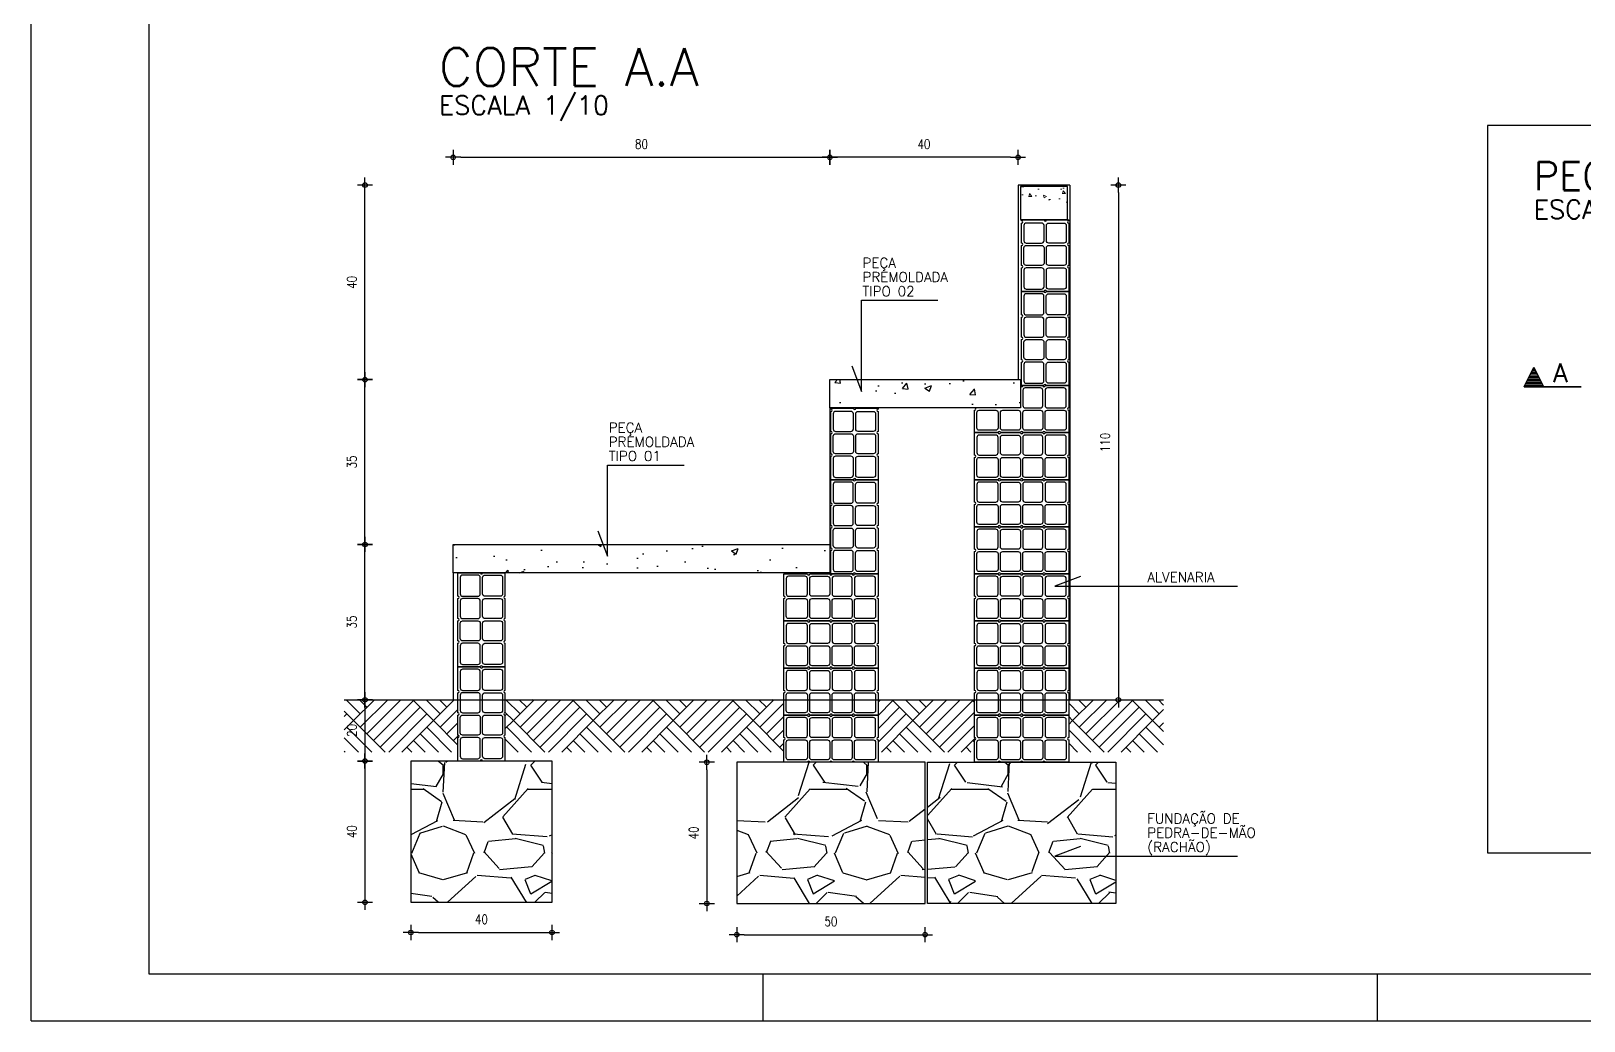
# Model space of a CAD drawing. Extents: x 87 to 216, y 36 to 112.
# Drawn here: x 86.63 to 103.12, y 35.84 to 46.35 of the extents above; entities that cross this region are included whole.
import ezdxf

# ---------------------------------------------------------------- set-up
doc = ezdxf.new("R2010")
doc.units = 0
doc.header["$LTSCALE"] = 0.5
doc.header["$MEASUREMENT"] = 0
doc.header["$PDMODE"] = 34
doc.header["$PDSIZE"] = -5
doc.layers.get('0').update_dxf_attribs({"linetype": 'CONTINUOUS'})
doc.layers.get('DEFPOINTS').update_dxf_attribs({"linetype": 'CONTINUOUS'})
for name, color, linetype in [('06', 6, 'CONTINUOUS'), ('1', 2, 'CONTINUOUS'), ('3', 9, 'CONTINUOUS'), ('4', 1, 'CONTINUOUS'), ('6', 3, 'CONTINUOUS'), ('ARQ_CORTE', 3, 'CONTINUOUS'), ('ARQ_ESTRUTURA', 1, 'CONTINUOUS'), ('ARQ_HAT', 8, 'CONTINUOUS'), ('ARQ_REBOCO', 2, 'CONTINUOUS'), ('CERCADURA', 7, 'CONTINUOUS'), ('Cotas', 44, 'CONTINUOUS'), ('HACHURAS', 8, 'CONTINUOUS')]:
    doc.layers.add(name, color=color, linetype=linetype)
doc.styles.add('COTAS', font='romans.shx', dxfattribs={"width": 0.8})
doc.styles.get("Standard").update_dxf_attribs({"font": 'romans.shx'})
doc.dimstyles.new('1-50', dxfattribs={"dimtxt": 0.1, "dimasz": 0.08, "dimexe": 0.18, "dimexo": 0.063, "dimgap": 0.04, "dimtad": 0, "dimzin": 4, "dimdsep": 46, "dimtxsty": 'COTAS', "dimblk": 'BOLA', "dimblk1": 'BOLA', "dimblk2": 'BOLA', "dimsah": 1, "dimcen": 0.09, "dimse1": 1, "dimse2": 1, "dimclrd": 44, "dimclre": 44, "dimclrt": 2, "dimadec": 0, "dimazin": 0, "dimtfac": 0.72, "dimtix": 1, "dimtmove": 1, "dimatfit": 3, "dimldrblk": 'BOLA', "dimfxl": 1, "dimtvp": 1.4, "dimtolj": 1, "dimtzin": 4, "dimarcsym": 0})

# ---------------------------------------------------------------- blocks, each defined once
blk = doc.blocks.new('BOLA')
at = {"linetype": 'Continuous'}
for p, q in [((-1, 0), (1, 0)), ((0, -1), (0, 1))]:
    blk.add_line(p, q, dxfattribs=at)
blk.add_circle((0, 0), 0.3, dxfattribs=at)
blk = doc.blocks.new('*D27')
at = {"layer": 'Cotas', "color": 44, "lineweight": -2}
blk.add_line((90.175, 39.328), (90.175, 40.818), dxfattribs=at)
at = {"layer": 'DEFPOINTS', "color": 0}
for p in [(90.175, 40.898), (91.112, 40.898), (91.012, 39.248)]:
    blk.add_point(p, dxfattribs=at)
at = {"layer": 'Cotas', "color": 44, "lineweight": -2, "xscale": 0.08, "yscale": 0.08, "zscale": 0.08}
for p, rotation in [((90.175, 40.898), 90), ((90.175, 39.248), 270)]:
    blk.add_blockref('BOLA', p, dxfattribs=dict(at, rotation=rotation))
at = {"layer": 'Cotas', "color": 2, "insert": (90.035, 40.073), "char_height": 0.1, "attachment_point": 5, "rotation": 90, "style": 'COTAS'}
blk.add_mtext('\\A1;35', dxfattribs=at)
blk = doc.blocks.new('*D28')
at = {"layer": 'Cotas', "color": 44, "lineweight": -2}
blk.add_line((90.175, 40.978), (90.175, 42.568), dxfattribs=at)
at = {"layer": 'DEFPOINTS', "color": 0}
for p in [(90.175, 42.648), (95.112, 42.648), (91.112, 40.898)]:
    blk.add_point(p, dxfattribs=at)
at = {"layer": 'Cotas', "color": 44, "lineweight": -2, "xscale": 0.08, "yscale": 0.08, "zscale": 0.08}
for p, rotation in [((90.175, 42.648), 90), ((90.175, 40.898), 270)]:
    blk.add_blockref('BOLA', p, dxfattribs=dict(at, rotation=rotation))
at = {"layer": 'Cotas', "color": 2, "insert": (90.035, 41.773), "char_height": 0.1, "attachment_point": 5, "rotation": 90, "style": 'COTAS'}
blk.add_mtext('\\A1;35', dxfattribs=at)
blk = doc.blocks.new('*D29')
at = {"layer": 'Cotas', "color": 44, "lineweight": -2}
blk.add_line((97.032, 45.009), (95.192, 45.009), dxfattribs=at)
at = {"layer": 'DEFPOINTS', "color": 0}
for p in [(95.112, 45.009), (97.112, 44.714), (95.112, 42.648)]:
    blk.add_point(p, dxfattribs=at)
at = {"layer": 'Cotas', "color": 44, "lineweight": -2, "xscale": 0.08, "yscale": 0.08, "zscale": 0.08, "rotation": 180}
blk.add_blockref('BOLA', (95.112, 45.009), dxfattribs=at)
at = {"layer": 'Cotas', "color": 44, "lineweight": -2, "xscale": 0.08, "yscale": 0.08, "zscale": 0.08}
blk.add_blockref('BOLA', (97.112, 45.009), dxfattribs=at)
at = {"layer": 'Cotas', "color": 2, "insert": (96.112, 45.149), "char_height": 0.1, "attachment_point": 5, "style": 'COTAS'}
blk.add_mtext('\\A1;40', dxfattribs=at)
blk = doc.blocks.new('*D30')
at = {"layer": 'Cotas', "color": 44, "lineweight": -2}
blk.add_line((91.192, 45.009), (95.032, 45.009), dxfattribs=at)
at = {"layer": 'DEFPOINTS', "color": 0}
for p in [(95.112, 45.009), (95.112, 42.648), (91.112, 40.898)]:
    blk.add_point(p, dxfattribs=at)
at = {"layer": 'Cotas', "color": 44, "lineweight": -2, "xscale": 0.08, "yscale": 0.08, "zscale": 0.08, "rotation": 180}
blk.add_blockref('BOLA', (91.112, 45.009), dxfattribs=at)
at = {"layer": 'Cotas', "color": 44, "lineweight": -2, "xscale": 0.08, "yscale": 0.08, "zscale": 0.08}
blk.add_blockref('BOLA', (95.112, 45.009), dxfattribs=at)
at = {"layer": 'Cotas', "color": 2, "insert": (93.112, 45.149), "char_height": 0.1, "attachment_point": 5, "style": 'COTAS'}
blk.add_mtext('\\A1;80', dxfattribs=at)
blk = doc.blocks.new('TIJOLO FURADO')
for points in [[(0, 0.055), (0, 0.0975, -1), (0, 0.1025), (0, 0.145, -1), (0, 0.15), (0, 0.2), (-0.0475, 0.2, -1), (-0.0525, 0.2), (-0.1, 0.2), (-0.1, 0.15, -1), (-0.1, 0.145), (-0.1, 0.1025, -1), (-0.1, 0.0975), (-0.1, 0.055, -1), (-0.1, 0.05), (-0.1, 0), (-0.0525, 0, -1), (-0.0475, 0), (0, 0), (0, 0.05, -1)], [(-0.0575, 0.195, -0.414214), (-0.0525, 0.19), (-0.0525, 0.155, -0.414214), (-0.0575, 0.15), (-0.09, 0.15, -0.414214), (-0.095, 0.155), (-0.095, 0.19, -0.414214), (-0.09, 0.195)], [(-0.005, 0.19, 0.414214), (-0.01, 0.195), (-0.0425, 0.195, 0.414214), (-0.0475, 0.19), (-0.0475, 0.155, 0.414214), (-0.0425, 0.15), (-0.01, 0.15, 0.414214), (-0.005, 0.155)], [(-0.0525, 0.14, 0.414214), (-0.0575, 0.145), (-0.09, 0.145, 0.414214), (-0.095, 0.14), (-0.095, 0.1075, 0.414214), (-0.09, 0.1025), (-0.0575, 0.1025, 0.414214), (-0.0525, 0.1075)], [(-0.005, 0.14, 0.414214), (-0.01, 0.145), (-0.0425, 0.145, 0.414214), (-0.0475, 0.14), (-0.0475, 0.1075, 0.414214), (-0.0425, 0.1025), (-0.01, 0.1025, 0.414214), (-0.005, 0.1075)], [(-0.095, 0.0925, -0.414214), (-0.09, 0.0975), (-0.0575, 0.0975, -0.414214), (-0.0525, 0.0925), (-0.0525, 0.06, -0.414214), (-0.0575, 0.055), (-0.09, 0.055, -0.414214), (-0.095, 0.06)], [(-0.005, 0.0925, 0.414214), (-0.01, 0.0975), (-0.0425, 0.0975, 0.414214), (-0.0475, 0.0925), (-0.0475, 0.06, 0.414214), (-0.0425, 0.055), (-0.01, 0.055, 0.414214), (-0.005, 0.06)], [(-0.095, 0.045, -0.414214), (-0.09, 0.05), (-0.0575, 0.05, -0.414214), (-0.0525, 0.045), (-0.0525, 0.01, -0.414214), (-0.0575, 0.005), (-0.09, 0.005, -0.414214), (-0.095, 0.01)], [(-0.005, 0.045, 0.414214), (-0.01, 0.05), (-0.0425, 0.05, 0.414214), (-0.0475, 0.045), (-0.0475, 0.01, 0.414214), (-0.0425, 0.005), (-0.01, 0.005, 0.414214), (-0.005, 0.01)]]:
    blk.add_lwpolyline(points, format="xyb", close=True)
blk = doc.blocks.new('*D31')
at = {"layer": 'Cotas', "color": 44, "lineweight": -2}
blk.add_line((98.177, 44.634), (98.177, 39.328), dxfattribs=at)
at = {"layer": 'DEFPOINTS', "color": 0}
for p in [(97.662, 44.714), (97.862, 39.248), (98.177, 39.248)]:
    blk.add_point(p, dxfattribs=at)
at = {"layer": 'Cotas', "color": 44, "lineweight": -2, "xscale": 0.08, "yscale": 0.08, "zscale": 0.08}
for p, rotation in [((98.177, 44.714), 90), ((98.177, 39.248), 270)]:
    blk.add_blockref('BOLA', p, dxfattribs=dict(at, rotation=rotation))
at = {"layer": 'Cotas', "color": 2, "insert": (98.037, 41.981), "char_height": 0.1, "attachment_point": 5, "rotation": 90, "style": 'COTAS'}
blk.add_mtext('\\A1;110', dxfattribs=at)
blk = doc.blocks.new('*D32')
at = {"layer": '3', "color": 44, "lineweight": -2}
blk.add_line((90.175, 39.168), (90.175, 38.678), dxfattribs=at)
at = {"layer": 'DEFPOINTS', "color": 0}
for p in [(91.112, 39.248), (90.175, 38.598), (90.662, 38.598)]:
    blk.add_point(p, dxfattribs=at)
at = {"layer": '3', "color": 44, "lineweight": -2, "xscale": 0.08, "yscale": 0.08, "zscale": 0.08}
for p, rotation in [((90.175, 39.248), 90), ((90.175, 38.598), 270)]:
    blk.add_blockref('BOLA', p, dxfattribs=dict(at, rotation=rotation))
at = {"layer": '3', "color": 2, "insert": (90.035, 38.923), "char_height": 0.1, "attachment_point": 5, "rotation": 90, "style": 'COTAS'}
blk.add_mtext('\\A1;20', dxfattribs=at)
blk = doc.blocks.new('*D33')
at = {"layer": '3', "color": 44, "lineweight": -2}
blk.add_line((90.175, 38.518), (90.175, 37.178), dxfattribs=at)
at = {"layer": 'DEFPOINTS', "color": 0}
for p in [(90.662, 38.598), (90.175, 37.098), (90.662, 37.098)]:
    blk.add_point(p, dxfattribs=at)
at = {"layer": '3', "color": 44, "lineweight": -2, "xscale": 0.08, "yscale": 0.08, "zscale": 0.08}
for p, rotation in [((90.175, 38.598), 90), ((90.175, 37.098), 270)]:
    blk.add_blockref('BOLA', p, dxfattribs=dict(at, rotation=rotation))
at = {"layer": '3', "color": 2, "insert": (90.035, 37.848), "char_height": 0.1, "attachment_point": 5, "rotation": 90, "style": 'COTAS'}
blk.add_mtext('\\A1;40', dxfattribs=at)
blk = doc.blocks.new('*D34')
at = {"layer": 'Cotas', "color": 44, "lineweight": -2}
blk.add_line((90.742, 36.777), (92.082, 36.777), dxfattribs=at)
at = {"layer": 'DEFPOINTS', "color": 0}
for p in [(90.662, 37.098), (92.162, 37.098), (92.162, 36.777)]:
    blk.add_point(p, dxfattribs=at)
at = {"layer": 'Cotas', "color": 44, "lineweight": -2, "xscale": 0.08, "yscale": 0.08, "zscale": 0.08, "rotation": 180}
blk.add_blockref('BOLA', (90.662, 36.777), dxfattribs=at)
at = {"layer": 'Cotas', "color": 44, "lineweight": -2, "xscale": 0.08, "yscale": 0.08, "zscale": 0.08}
blk.add_blockref('BOLA', (92.162, 36.777), dxfattribs=at)
at = {"layer": 'Cotas', "color": 2, "insert": (91.412, 36.917), "char_height": 0.1, "attachment_point": 5, "style": 'COTAS'}
blk.add_mtext('\\A1;40', dxfattribs=at)
blk = doc.blocks.new('*D35')
at = {"layer": 'Cotas', "color": 44, "lineweight": -2}
blk.add_line((93.806, 38.505), (93.806, 37.165), dxfattribs=at)
at = {"layer": 'DEFPOINTS', "color": 0}
for p in [(94.124, 38.585), (93.806, 37.085), (94.124, 37.085)]:
    blk.add_point(p, dxfattribs=at)
at = {"layer": 'Cotas', "color": 44, "lineweight": -2, "xscale": 0.08, "yscale": 0.08, "zscale": 0.08}
for p, rotation in [((93.806, 38.585), 90), ((93.806, 37.085), 270)]:
    blk.add_blockref('BOLA', p, dxfattribs=dict(at, rotation=rotation))
at = {"layer": 'Cotas', "color": 2, "insert": (93.666, 37.835), "char_height": 0.1, "attachment_point": 5, "rotation": 90, "style": 'COTAS'}
blk.add_mtext('\\A1;40', dxfattribs=at)
blk = doc.blocks.new('*D36')
at = {"layer": 'Cotas', "color": 44, "lineweight": -2}
blk.add_line((94.204, 36.754), (96.044, 36.754), dxfattribs=at)
at = {"layer": 'DEFPOINTS', "color": 0}
for p in [(94.124, 37.085), (96.124, 37.085), (96.124, 36.754)]:
    blk.add_point(p, dxfattribs=at)
at = {"layer": 'Cotas', "color": 44, "lineweight": -2, "xscale": 0.08, "yscale": 0.08, "zscale": 0.08, "rotation": 180}
blk.add_blockref('BOLA', (94.124, 36.754), dxfattribs=at)
at = {"layer": 'Cotas', "color": 44, "lineweight": -2, "xscale": 0.08, "yscale": 0.08, "zscale": 0.08}
blk.add_blockref('BOLA', (96.124, 36.754), dxfattribs=at)
at = {"layer": 'Cotas', "color": 2, "insert": (95.124, 36.894), "char_height": 0.1, "attachment_point": 5, "style": 'COTAS'}
blk.add_mtext('\\A1;50', dxfattribs=at)
blk = doc.blocks.new('*D37')
at = {"layer": 'Cotas', "color": 44, "lineweight": -2}
blk.add_line((90.175, 42.728), (90.175, 44.634), dxfattribs=at)
at = {"layer": 'DEFPOINTS', "color": 0}
for p in [(90.175, 44.714), (97.112, 44.714), (95.112, 42.648)]:
    blk.add_point(p, dxfattribs=at)
at = {"layer": 'Cotas', "color": 44, "lineweight": -2, "xscale": 0.08, "yscale": 0.08, "zscale": 0.08}
for p, rotation in [((90.175, 44.714), 90), ((90.175, 42.648), 270)]:
    blk.add_blockref('BOLA', p, dxfattribs=dict(at, rotation=rotation))
at = {"layer": 'Cotas', "color": 2, "insert": (90.035, 43.681), "char_height": 0.1, "attachment_point": 5, "rotation": 90, "style": 'COTAS'}
blk.add_mtext('\\A1;40', dxfattribs=at)

msp = doc.modelspace()

# ---------------------------------------------------------------- hatches: boundary and pattern name
at = {"layer": '3'}
h = msp.add_hatch(dxfattribs=at)
h.set_pattern_fill('GRAVEL', color=256, scale=1.5, style=0)
h.set_pattern_definition([(228.0128, (-705.92443, -140.88613), (-11.999997348, -13.500002012), [0.201804, -19.978632]), (184.9697, (-706.059426, -141.036135), (18.0000015773, 1.4999869605), [0.346302, -34.2838875]), (132.5104, (-706.40443, -141.066135), (14.999986078, -16.500013011), [0.244182, -24.174048]), (267.2737, (-706.989426, -141.441135), (1.4999940266, 30.0000004425), [0.315357, -31.220337]), (292.8337, (-707.004426, -141.756135), (-7.500014858, 17.9999946177), [0.3092325, -30.6140595]), (357.2737, (-706.884426, -142.041135), (-30.0000004425, 1.4999940266), [0.315357, -31.220337]), (37.6942, (-706.569426, -142.056135), (-19.5000110184, -14.9999856077), [0.4170435, -41.2872735]), (72.2553, (-706.239426, -141.801135), (10.500016144, 32.999994347), [0.393732, -38.9794815]), (121.4296, (-706.119426, -141.426135), (-12.000012351, 19.499992555), [0.316425, -31.3261095]), (175.2364, (-706.28443, -141.15613), (16.50000142, -1.499987299), [0.361248, -17.7011445]), (222.3974, (-706.644426, -141.126135), (-18.0000110266, -16.499988123), [0.467172, -46.2500625]), (138.8141, (-705.50443, -141.45613), (-10.50000442, 8.99999597), [0.1594515, -15.785766]), (171.4692, (-705.624426, -141.351135), (19.499997427, -3.000011865), [0.3033555, -30.0322665]), (225, (-705.9244, -141.3061), (-2e-16, -1.5000005), [0.2121315, -1.909188]), (203.1986, (-706.02943, -141.12613), (7.499999596, 3.00000199), [0.114237, -11.3094225]), (291.8014, (-706.13443, -141.17113), (-1.49999987, 4.50000041), [0.1615545, -7.916193]), (30.9638, (-706.07443, -141.32113), (4.49999703, 3.000003725), [0.2623935, -8.4840345]), (161.5651, (-705.84943, -141.18613), (3.00000065, -1.4999976), [0.1897365, -4.5536805]), (16.3895, (-707.004426, -141.171135), (15.000003298, 4.499989065), [0.2658, -26.3142675]), (70.3462, (-706.74943, -141.09613), (-5.999992871, -16.500003203), [0.2229915, -22.076112]), (293.1986, (-705.84943, -140.88613), (-3.00000199, 7.499999596), [0.2284725, -11.195187]), (343.6105, (-705.759426, -141.096135), (-15.000003298, 4.499989065), [0.2658, -26.3142675]), (339.444, (-707.00443, -142.10113), (-7.500002767, 2.999993995), [0.25632, -12.559686]), (294.7751, (-706.76443, -142.19113), (-7.499988284, 16.500005133), [0.214767, -21.2619645]), (66.8014, (-705.83443, -142.38613), (3.00000199, 7.499999596), [0.2284725, -11.195187]), (17.354, (-705.74443, -142.176135), (-19.500003029, -5.999991753), [0.2514465, -24.893136]), (69.444, (-706.56943, -142.38613), (-2.999993995, -7.500002767), [0.12816, -12.687846]), (101.3099, (-705.92443, -142.38613), (-1.49999645, 6.00000113), [0.076485, -7.5720435]), (165.9638, (-705.93943, -142.31113), (4.50000082, -1.49999709), [0.3092325, -5.875425]), (186.009, (-706.239426, -142.236135), (14.999999626, 1.499998976), [0.286575, -28.3708845]), (303.6901, (-706.07443, -141.45613), (-1.500002, 2.99999934), [0.216333, -5.1919935]), (353.1572, (-705.954426, -141.636135), (25.4999990482, -3.000011997), [0.377691, -37.3913445]), (60.9454, (-705.57943, -141.68113), (-6.00000004, -10.500000577), [0.154434, -15.289011]), (90, (-705.5044, -141.5461), (-1.5, 1.5), [0.09, -1.41]), (120.2564, (-706.26943, -142.19113), (5.99999233, -10.500003684), [0.208386, -20.63028]), (48.0128, (-706.37443, -142.01113), (11.999997348, 13.500002012), [0.403608, -19.776828]), (0, (-706.1044, -141.7111), (1.5, 1.5), [0.39, -1.11]), (325.3048, (-705.71443, -141.71113), (-14.999991388, 10.500012914), [0.237171, -23.479911]), (254.0546, (-705.51943, -141.84613), (-1.499999834, -6.00000019), [0.218403, -10.701762]), (207.646, (-705.579426, -142.056135), (-28.499993711, -15.0000115698), [0.3555975, -35.204211]), (175.4261, (-705.894426, -142.221135), (-19.5000008375, 1.4999922017), [0.3761985, -37.243611])])
h.paths.add_polyline_path([(98.149, 38.585), (96.149, 38.585), (96.149, 37.085), (98.149, 37.085)])
h.paths.add_polyline_path([(96.124, 38.585), (94.124, 38.585), (94.124, 37.085), (96.124, 37.085)])
h.paths.add_polyline_path([(92.162, 38.598), (90.662, 38.598), (90.662, 37.098), (92.162, 37.098)])
at = {"layer": 'ARQ_HAT', "lineweight": 0}
h = msp.add_hatch(dxfattribs=at)
h.set_pattern_fill('AR-CONC,_O', color=256, scale=0.05)
h.set_pattern_definition([(130, (722.57393, -308.83723), (-0.35863009, -0.03137607), [0.0375, -0.4125]), (185, (722.57393, -308.83723), (0.06937567, 0.37609607), [0.03, -0.33]), (79.5486, (722.54405, -308.83985), (-0.28925469, 0.34471977), [0.0318701, -0.35057106]), (133.8158, (722.57393, -308.73723), (-0.53362052, -0.0827595), [0.05625, -0.61875]), (83.3644, (722.52946, -308.74413), (-0.46733135, 0.48705894), [0.04780514, -0.5258565]), (188.8158, (722.57393, -308.73723), (-0.46733097, 0.4870593), [0.045, -0.495]), (159, (722.52393, -308.76223), (-0.29845353, -0.20130945), [0.0375, -0.4125]), (214, (722.52393, -308.76223), (-0.12165767, 0.36257502), [0.03, -0.33]), (108.5486, (722.49906, -308.779), (-0.42011131, 0.16126525), [0.0318701, -0.35057106]), (142.5, (722.57393, -308.83723), (-0.006079928, 0.166446927), [0, -0.326, 0, -0.335, 0, -0.33125]), (172.5, (722.57393, -308.83723), (-0.13153477, 0.197205856), [0, -0.191, 0, -0.3185, 0, -0.12625]), (212.5, (722.68543, -308.83723), (-0.266911218, -0.011277436), [0, -0.125, 0, -0.39, 0, -0.5175]), (222.5, (722.73543, -308.83723), (-0.291593085, 0.05005249), [0, -0.1625, 0, -0.259, 0, -0.3675])])
h.paths.add_polyline_path([(97.637, 44.448), (97.137, 44.448), (97.137, 44.698), (97.637, 44.698)])
at = {"layer": 'ARQ_HAT'}
h = msp.add_hatch(dxfattribs=at)
h.set_pattern_fill('AR-CONC', color=256, scale=0.1, style=0)
h.set_pattern_definition([(50, (821.17125, -21.6414), (0.7172602, -0.06275213), [0.075, -0.825]), (355, (821.17125, -21.6414), (-0.1387513, 0.7521921), [0.06, -0.66]), (100.4514, (821.231, -21.6466), (0.5785094, 0.68943954), [0.0637402, -0.7011421]), (46.1842, (821.17125, -21.4414), (1.067241, -0.165519), [0.1125, -1.2375]), (96.6356, (821.2602, -21.4552), (0.9346627, 0.9741179), [0.0956103, -1.051713]), (351.1842, (821.1712, -21.4414), (0.934662, 0.9741186), [0.09, -0.99]), (21, (821.27125, -21.4914), (0.59690705, -0.4026189), [0.075, -0.825]), (326, (821.27125, -21.4914), (0.2433153, 0.72515005), [0.06, -0.66]), (71.4514, (821.321, -21.52494), (0.8402226, 0.3225305), [0.0637402, -0.7011421]), (37.5, (821.17125, -21.6414), (0.012159855, 0.33289385), [0, -0.652, 0, -0.67, 0, -0.6625]), (7.5, (821.17125, -21.6414), (0.26306954, 0.39441171), [0, -0.382, 0, -0.637, 0, -0.2525]), (327.5, (820.94825, -21.6414), (0.53382244, -0.02255487), [0, -0.25, 0, -0.78, 0, -1.035]), (317.5, (820.84825, -21.6414), (0.58318617, 0.10010498), [0, -0.325, 0, -0.518, 0, -0.735])])
h.paths.add_polyline_path([(95.137, 42.648), (95.137, 42.348), (97.137, 42.348), (97.137, 42.648)])
h = msp.add_hatch(dxfattribs=at)
h.set_pattern_fill('AR-CONC', color=256, scale=0.1, style=0)
h.set_pattern_definition([(50, (-673.57875, -126.3414), (0.7172602, -0.06275213), [0.075, -0.825]), (355, (-673.57875, -126.3414), (-0.1387513, 0.7521921), [0.06, -0.66]), (100.4514, (-673.519, -126.3466), (0.5785094, 0.68943954), [0.0637402, -0.7011421]), (46.1842, (-673.57875, -126.1414), (1.067241, -0.165519), [0.1125, -1.2375]), (96.6356, (-673.4898, -126.1552), (0.9346627, 0.9741179), [0.0956103, -1.051713]), (351.1842, (-673.5788, -126.1414), (0.934662, 0.9741186), [0.09, -0.99]), (21, (-673.47875, -126.1914), (0.59690705, -0.4026189), [0.075, -0.825]), (326, (-673.47875, -126.1914), (0.2433153, 0.72515005), [0.06, -0.66]), (71.4514, (-673.429, -126.22494), (0.8402226, 0.3225305), [0.0637402, -0.7011421]), (37.5, (-673.57875, -126.3414), (0.012159855, 0.33289385), [0, -0.652, 0, -0.67, 0, -0.6625]), (7.5, (-673.57875, -126.3414), (0.26306954, 0.39441171), [0, -0.382, 0, -0.637, 0, -0.2525]), (327.5, (-673.80175, -126.3414), (0.53382244, -0.02255487), [0, -0.25, 0, -0.78, 0, -1.035]), (317.5, (-673.90175, -126.3414), (0.58318617, 0.10010498), [0, -0.325, 0, -0.518, 0, -0.735])])
h.paths.add_polyline_path([(95.112, 40.898), (91.112, 40.898), (91.112, 40.598), (95.112, 40.598)])
at = {"layer": 'HACHURAS'}
h = msp.add_hatch(dxfattribs=at)
h.set_pattern_fill('AR-PARQ1', color=256, scale=0.05, angle=45, style=0)
h.set_pattern_definition([(135, (0.1097, -34.795), (-0.848528, 6e-17), [0.6, -0.6]), (135, (0.1804, -34.7243), (-0.848528, 6e-17), [0.6, -0.6]), (135, (0.2511, -34.6536), (-0.848528, 6e-17), [0.6, -0.6]), (135, (0.3218, -34.5829), (-0.848528, 6e-17), [0.6, -0.6]), (135, (0.39254, -34.5122), (-0.848528, 6e-17), [0.6, -0.6]), (135, (0.46325, -34.44147), (-0.848528, 6e-17), [0.6, -0.6]), (135, (0.53396, -34.37076), (-0.848528, 6e-17), [0.6, -0.6]), (45, (-0.31457, -34.37076), (0.848528, -6e-17), [0.6, -0.6]), (45, (-0.3853, -34.30005), (0.848528, -6e-17), [0.6, -0.6]), (45, (-0.456, -34.22934), (0.848528, -6e-17), [0.6, -0.6]), (45, (-0.5267, -34.1586), (0.848528, -6e-17), [0.6, -0.6]), (45, (-0.5974, -34.0879), (0.848528, -6e-17), [0.6, -0.6]), (45, (-0.6681, -34.0172), (0.848528, -6e-17), [0.6, -0.6]), (45, (-0.73883, -33.9465), (0.848528, -6e-17), [0.6, -0.6])])
h.paths.add_polyline_path([(98.657, 39.248), (97.649, 39.248), (97.649, 39.085), (97.649, 38.848, 1), (97.649, 38.823), (97.649, 38.693), (98.657, 38.693)])
h.paths.add_polyline_path([(96.649, 39.085), (96.649, 39.248), (95.624, 39.248), (95.624, 39.085), (95.624, 38.848, 1), (95.624, 38.823), (95.624, 38.693), (96.649, 38.693), (96.649, 38.823, 1), (96.649, 38.848)])
h.paths.add_polyline_path([(94.624, 39.085), (94.624, 39.248), (91.662, 39.248), (91.662, 39.11, 1), (91.662, 39.085), (91.662, 38.873, 1), (91.662, 38.848), (91.662, 38.693), (94.624, 38.693), (94.624, 38.823, 1), (94.624, 38.848)])
h.paths.add_polyline_path([(91.162, 39.085, 1), (91.162, 39.11), (91.162, 39.248), (89.955, 39.248), (89.955, 38.693), (91.162, 38.693), (91.162, 38.848, 1), (91.162, 38.873)])
h.paths.add_polyline_path([(89.96, 38.833), (89.96, 39.012), (90.11, 39.012), (90.11, 38.833)], flags=24)

# ---------------------------------------------------------------- linework, layer by layer
for points in [[(97.649, 44.31), (97.649, 44.098, 1), (97.649, 44.073), (97.649, 43.86, 1), (97.649, 43.835), (97.649, 43.585), (97.412, 43.585, 1), (97.387, 43.585), (97.149, 43.585), (97.149, 43.835, 1), (97.149, 43.86), (97.149, 44.073, 1), (97.149, 44.098), (97.149, 44.31, 1), (97.149, 44.335), (97.149, 44.344), (97.387, 44.344, 1), (97.412, 44.344), (97.649, 44.344), (97.649, 44.335, 1)], [(97.174, 44.123, 0.414214), (97.199, 44.098), (97.362, 44.098, 0.414214), (97.387, 44.123), (97.387, 44.285, 0.414214), (97.362, 44.31), (97.199, 44.31, 0.414214), (97.174, 44.285)], [(97.624, 44.123, -0.414214), (97.599, 44.098), (97.437, 44.098, -0.414214), (97.412, 44.123), (97.412, 44.285, -0.414214), (97.437, 44.31), (97.599, 44.31, -0.414214), (97.624, 44.285)], [(97.387, 43.885, -0.414214), (97.362, 43.86), (97.199, 43.86, -0.414214), (97.174, 43.885), (97.174, 44.048, -0.414214), (97.199, 44.073), (97.362, 44.073, -0.414214), (97.387, 44.048)], [(97.624, 43.885, -0.414214), (97.599, 43.86), (97.437, 43.86, -0.414214), (97.412, 43.885), (97.412, 44.048, -0.414214), (97.437, 44.073), (97.599, 44.073, -0.414214), (97.624, 44.048)], [(97.362, 43.61, 0.414214), (97.387, 43.635), (97.387, 43.81, 0.414214), (97.362, 43.835), (97.199, 43.835, 0.414214), (97.174, 43.81), (97.174, 43.635, 0.414214), (97.199, 43.61)], [(97.624, 43.635, -0.414214), (97.599, 43.61), (97.437, 43.61, -0.414214), (97.412, 43.635), (97.412, 43.81, -0.414214), (97.437, 43.835), (97.599, 43.835, -0.414214), (97.624, 43.81)], [(97.187, 42.56, 0.414214), (97.162, 42.535), (97.162, 42.373, 0.414214), (97.187, 42.348), (97.349, 42.348, 0.414214), (97.374, 42.373), (97.374, 42.535, 0.414214), (97.349, 42.56)], [(97.424, 42.56, 0.414214), (97.399, 42.535), (97.399, 42.373, 0.414214), (97.424, 42.348), (97.599, 42.348, 0.414214), (97.624, 42.373), (97.624, 42.535, 0.414214), (97.599, 42.56)], [(95.624, 42.31), (95.624, 42.098, 1), (95.624, 42.073), (95.624, 41.86, 1), (95.624, 41.835), (95.624, 41.585), (95.387, 41.585, 1), (95.362, 41.585), (95.124, 41.585), (95.124, 41.835, 1), (95.124, 41.86), (95.124, 42.073, 1), (95.124, 42.098), (95.124, 42.31, 1), (95.124, 42.335), (95.124, 42.344), (95.362, 42.344, 1), (95.387, 42.344), (95.624, 42.344), (95.624, 42.335, 1)], [(95.149, 42.123, 0.414214), (95.174, 42.098), (95.337, 42.098, 0.414214), (95.362, 42.123), (95.362, 42.285, 0.414214), (95.337, 42.31), (95.174, 42.31, 0.414214), (95.149, 42.285)], [(95.599, 42.123, -0.414214), (95.574, 42.098), (95.412, 42.098, -0.414214), (95.387, 42.123), (95.387, 42.285, -0.414214), (95.412, 42.31), (95.574, 42.31, -0.414214), (95.599, 42.285)], [(96.699, 42.11, -0.414214), (96.674, 42.135), (96.674, 42.298, -0.414214), (96.699, 42.323), (96.874, 42.323, -0.414214), (96.899, 42.298), (96.899, 42.135, -0.414214), (96.874, 42.11)], [(96.949, 42.11, -0.414214), (96.924, 42.135), (96.924, 42.298, -0.414214), (96.949, 42.323), (97.112, 42.323, -0.414214), (97.137, 42.298), (97.137, 42.135, -0.414214), (97.112, 42.11)], [(97.187, 42.11, -0.414214), (97.162, 42.135), (97.162, 42.298, -0.414214), (97.187, 42.323), (97.349, 42.323, -0.414214), (97.374, 42.298), (97.374, 42.135, -0.414214), (97.349, 42.11)], [(97.424, 42.11, -0.414214), (97.399, 42.135), (97.399, 42.298, -0.414214), (97.424, 42.323), (97.599, 42.323, -0.414214), (97.624, 42.298), (97.624, 42.135, -0.414214), (97.599, 42.11)], [(95.362, 41.885, -0.414214), (95.337, 41.86), (95.174, 41.86, -0.414214), (95.149, 41.885), (95.149, 42.048, -0.414214), (95.174, 42.073), (95.337, 42.073, -0.414214), (95.362, 42.048)], [(95.599, 41.885, -0.414214), (95.574, 41.86), (95.412, 41.86, -0.414214), (95.387, 41.885), (95.387, 42.048, -0.414214), (95.412, 42.073), (95.574, 42.073, -0.414214), (95.599, 42.048)], [(95.337, 41.61, 0.414214), (95.362, 41.635), (95.362, 41.81, 0.414214), (95.337, 41.835), (95.174, 41.835, 0.414214), (95.149, 41.81), (95.149, 41.635, 0.414214), (95.174, 41.61)], [(95.599, 41.635, -0.414214), (95.574, 41.61), (95.412, 41.61, -0.414214), (95.387, 41.635), (95.387, 41.81, -0.414214), (95.412, 41.835), (95.574, 41.835, -0.414214), (95.599, 41.81)]]:
    msp.add_lwpolyline(points, format="xyb", close=True)
msp.add_lwpolyline([(97.137, 42.585, 1), (97.162, 42.585), (97.374, 42.585, 1), (97.399, 42.585), (97.649, 42.585), (97.649, 42.348, 1), (97.649, 42.323), (97.649, 42.085), (97.399, 42.085, 1), (97.374, 42.085), (97.162, 42.085, 1), (97.137, 42.085), (96.924, 42.085, 1), (96.899, 42.085), (96.649, 42.085), (96.649, 42.323, 1), (96.649, 42.348)], format="xyb")
at = {"layer": '06'}
for p, q in [((87.879, 65.038), (87.879, 36.338)), ((87.879, 36.338), (128.179, 36.338))]:
    msp.add_line(p, q, dxfattribs=at)
at = {"layer": '1', "linetype": 'Continuous'}
msp.add_lwpolyline([(107.598, 45.345), (102.096, 45.345), (102.096, 37.623), (107.598, 37.623)], close=True, dxfattribs=at)
at = {"layer": '3'}
for points in [[(95.345, 42.794), (95.447, 42.522), (95.447, 43.491), (96.26, 43.491)], [(92.65, 41.044), (92.752, 40.772), (92.752, 41.741), (93.564, 41.741)], [(97.775, 40.556), (97.503, 40.454), (99.441, 40.454)], [(97.775, 37.691), (97.503, 37.589), (99.441, 37.589)]]:
    msp.add_lwpolyline(points, dxfattribs=at)
at = {"layer": '6', "linetype": 'Continuous'}
for p, q in [((102.485, 42.571), (102.589, 42.779)), ((102.487, 42.572), (102.589, 42.777)), ((102.565, 42.731), (102.613, 42.731)), ((102.573, 42.747), (102.605, 42.747)), ((102.581, 42.763), (102.599, 42.763)), ((102.589, 42.779), (102.692, 42.572)), ((102.589, 42.777), (102.691, 42.572)), ((103.093, 42.571), (102.485, 42.571)), ((102.487, 42.572), (103.093, 42.572)), ((102.493, 42.587), (102.685, 42.587)), ((102.501, 42.603), (102.677, 42.603)), ((102.509, 42.619), (102.669, 42.619)), ((102.517, 42.635), (102.661, 42.635)), ((102.525, 42.651), (102.653, 42.651)), ((102.533, 42.667), (102.645, 42.667)), ((102.541, 42.683), (102.637, 42.683)), ((102.549, 42.699), (102.629, 42.699)), ((102.557, 42.715), (102.621, 42.715))]:
    msp.add_line(p, q, dxfattribs=at)
at = {"layer": 'ARQ_CORTE', "ltscale": 10}
msp.add_line((89.955, 39.248), (98.657, 39.248), dxfattribs=at)
at = {"layer": 'ARQ_ESTRUTURA'}
msp.add_lwpolyline([(97.137, 44.348), (97.637, 44.348), (97.637, 44.698), (97.137, 44.698)], close=True, dxfattribs=at)
at = {"layer": 'ARQ_ESTRUTURA', "ltscale": 10}
for points in [[(95.112, 42.648), (97.137, 42.648), (97.137, 42.348), (95.112, 42.348)], [(91.112, 40.898), (95.112, 40.898), (95.112, 40.598), (91.112, 40.598)], [(90.662, 37.098), (92.162, 37.098), (92.162, 38.598), (90.662, 38.598)], [(94.124, 37.085), (96.124, 37.085), (96.124, 38.585), (94.124, 38.585)], [(98.149, 37.085), (96.149, 37.085), (96.149, 38.585), (98.149, 38.585)]]:
    msp.add_lwpolyline(points, close=True, dxfattribs=at)
at = {"layer": 'ARQ_REBOCO', "ltscale": 10}
for p, q in [((97.112, 44.714), (97.112, 42.648)), ((97.662, 44.714), (97.112, 44.714)), ((97.662, 44.714), (97.662, 39.248)), ((95.112, 42.348), (95.112, 40.798)), ((91.112, 40.598), (91.112, 39.248))]:
    msp.add_line(p, q, dxfattribs=at)
at = {"layer": 'CERCADURA'}
for p, q in [((86.629, 35.838), (86.629, 65.538)), ((94.404, 35.838), (94.404, 36.338)), ((100.929, 35.838), (100.929, 36.338)), ((100.929, 35.838), (100.929, 36.338)), ((86.629, 35.838), (128.679, 35.838))]:
    msp.add_line(p, q, dxfattribs=at)

# ---------------------------------------------------------------- block references
at = {"xscale": -5, "yscale": 5, "zscale": 5}
for p, rotation in [((97.649, 43.585), 180), ((97.649, 41.585), 90), ((95.624, 41.585), 180), ((97.649, 41.085), 90), ((97.649, 40.585), 90), ((91.662, 40.598), 179.9999999995304), ((95.624, 40.085), 90), ((97.649, 40.085), 90), ((95.624, 39.585), 90), ((97.649, 39.585), 90), ((91.662, 39.598), 179.9999999995304), ((95.624, 39.085), 90), ((97.649, 39.085), 90), ((95.624, 38.585), 90), ((97.649, 38.585), 90)]:
    msp.add_blockref('TIJOLO FURADO', p, dxfattribs=dict(at, rotation=rotation))

# ---------------------------------------------------------------- texts
at = {"layer": '1', "color": 5, "linetype": 'Continuous'}
msp.add_text('CORTE A.A', height=0.4, dxfattribs=at).set_placement((90.959, 45.768))
at = {"layer": '1', "linetype": 'Continuous'}
for s, height, p in [('ESCALA 1/10', 0.2, (90.959, 45.462)), ('ESCALA 1/10', 0.2, (102.587, 44.355)), ('PEÇA', 0.105, (95.459, 43.836)), ('PREMOLDADA', 0.105, (95.459, 43.685)), ('TIPO 02', 0.105, (95.459, 43.534)), ('PEÇA', 0.105, (92.764, 42.086)), ('PREMOLDADA', 0.105, (92.764, 41.935)), ('TIPO 01', 0.105, (92.764, 41.784)), ('ALVENARIA', 0.105, (98.484, 40.498)), ('FUNDAÇÃO DE', 0.105, (98.484, 37.935)), ('PEDRA-DE-MÃO', 0.105, (98.484, 37.784)), ('(RACHÃO)', 0.105, (98.484, 37.633))]:
    msp.add_text(s, height=height, dxfattribs=at).set_placement(p)
at = {"layer": '4', "linetype": 'Continuous'}
msp.add_text('PEÇA 01 (26X)', height=0.3, dxfattribs=at).set_placement((102.587, 44.661))
at = {"layer": '6', "linetype": 'Continuous'}
msp.add_text('A', height=0.2, dxfattribs=at).set_placement((102.793, 42.621))

# ---------------------------------------------------------------- dimensions: what is measured, and where the dimension line sits
at = {"layer": '3'}
for base, p1, p2, text, picture, middle in [((90.175, 38.598), (91.112, 39.248), (90.662, 38.598), '20', '*D32', (90.035, 38.923)), ((90.175, 37.098), (90.662, 38.598), (90.662, 37.098), '40', '*D33', (90.035, 37.848))]:
    dim = msp.add_linear_dim(base=base, p1=p1, p2=p2, angle=90, text=text, dimstyle='1-50', dxfattribs=at)
    dim.commit()
    dim.dimension.update_dxf_attribs({"geometry": picture, "text_midpoint": middle})
at = {"layer": 'Cotas'}
for base, p1, p2, angle, text, picture, middle in [((95.112, 45.009), (91.112, 40.898), (95.112, 42.648), 180, '80', '*D30', (93.112, 45.149)), ((95.112, 45.009), (97.112, 44.714), (95.112, 42.648), 180, '40', '*D29', (96.112, 45.149)), ((90.175, 44.714), (95.112, 42.648), (97.112, 44.714), 90, '40', '*D37', (90.035, 43.681)), ((98.177, 39.248), (97.662, 44.714), (97.862, 39.248), 90, '110', '*D31', (98.037, 41.981)), ((90.175, 42.648), (91.112, 40.898), (95.112, 42.648), 90, '35', '*D28', (90.035, 41.773)), ((90.175, 40.898), (91.012, 39.248), (91.112, 40.898), 90, '35', '*D27', (90.035, 40.073)), ((93.806, 37.085), (94.124, 38.585), (94.124, 37.085), 90, '40', '*D35', (93.666, 37.835))]:
    dim = msp.add_linear_dim(base=base, p1=p1, p2=p2, angle=angle, text=text, dimstyle='1-50', dxfattribs=at)
    dim.commit()
    dim.dimension.update_dxf_attribs({"geometry": picture, "text_midpoint": middle})
for base, p1, p2, text, picture, middle in [((92.162, 36.777), (90.662, 37.098), (92.162, 37.098), '40', '*D34', (91.412, 36.917)), ((96.124, 36.754), (94.124, 37.085), (96.124, 37.085), '50', '*D36', (95.124, 36.894))]:
    dim = msp.add_linear_dim(base=base, p1=p1, p2=p2, text=text, dimstyle='1-50', dxfattribs=at)
    dim.commit()
    dim.dimension.update_dxf_attribs({"geometry": picture, "text_midpoint": middle})

doc.saveas('drawing.dxf')
